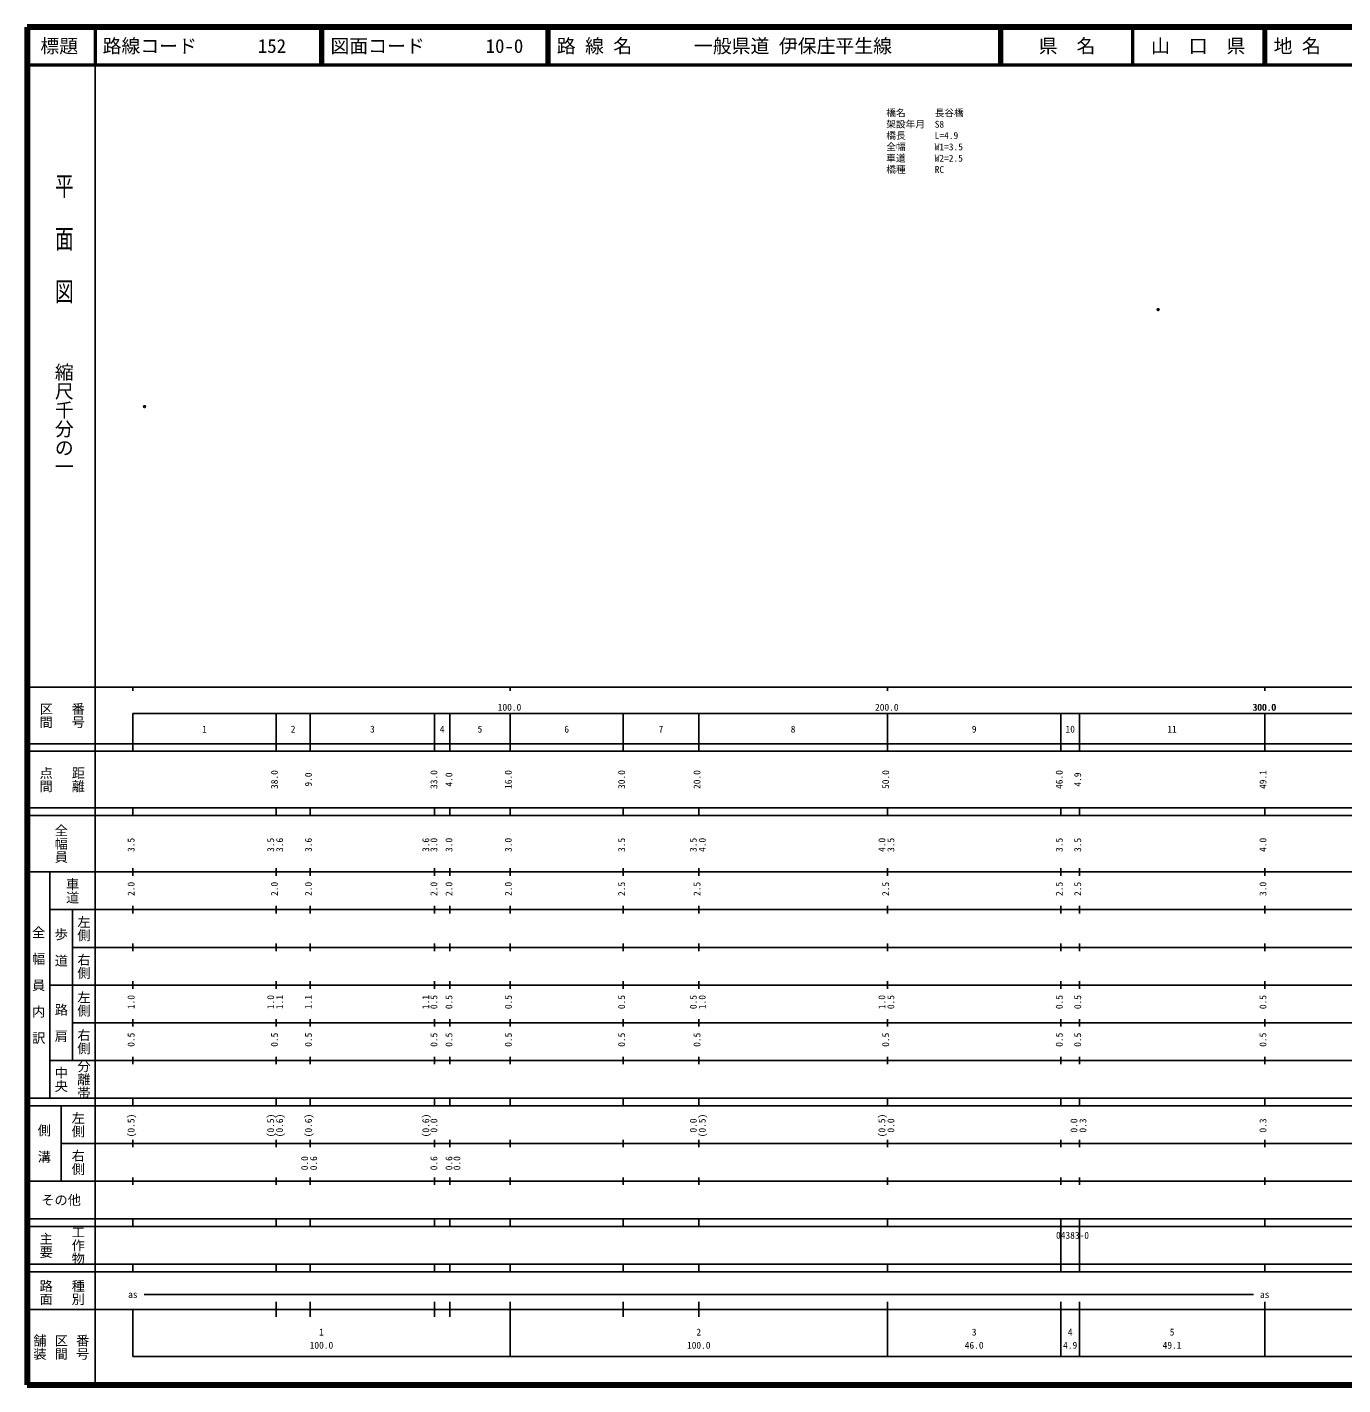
# Model space of a CAD drawing. Units: millimetres on the paper. Extents: x 40 to 680, y 20 to 380.
# Drawn here: x 40 to 388.7, y 20 to 380 of the extents above; entities that cross this region are included whole.
import ezdxf
from ezdxf.enums import TextEntityAlignment as Align

# ---------------------------------------------------------------- set-up
doc = ezdxf.new("R2010")
doc.units = ezdxf.units.MM
doc.header["$PDMODE"] = 32
doc.header["$PDSIZE"] = 0.5
for name, color, linetype in [('M-OTRS', 6, 'Continuous'), ('M-STR-HTXT', 7, 'Continuous'), ('M-TTL-TXT', 7, 'Continuous')]:
    doc.layers.add(name, color=color, linetype=linetype)
for name, color, linetype, lineweight in [('M-TTL', 2, 'Continuous', 140), ('M-TTL-BAND', 7, 'Continuous', 25), ('M-TTL-LINE', 7, 'Continuous', 50)]:
    doc.layers.add(name, color=color, linetype=linetype, lineweight=lineweight)
doc.styles.add('@ＭＳ ゴシック', font='')
doc.styles.add('ＭＳ ゴシック', font='')
doc.styles.get('@ＭＳ ゴシック').set_extended_font_data('@MS Gothic')
doc.styles.get('ＭＳ ゴシック').set_extended_font_data('MS Gothic')

msp = doc.modelspace()

# ---------------------------------------------------------------- linework, layer by layer
at = {"layer": 'M-OTRS'}
for p in [(339.761, 305.102), (71.128, 279.384)]:
    msp.add_point(p, dxfattribs=at)
at = {"layer": 'M-TTL'}
for p, q in [((40, 380), (40, 20)), ((680, 380), (40, 380)), ((40, 20), (680, 20))]:
    msp.add_line(p, q, dxfattribs=at)
at = {"layer": 'M-TTL-BAND'}
for p, q in [((58, 370), (58, 20)), ((40, 205), (579, 205)), ((68, 205), (68, 204)), ((168, 205), (168, 204)), ((268, 205), (268, 204)), ((368, 205), (368, 204)), ((68, 198), (579, 198)), ((68, 198), (68, 188)), ((106, 188), (106, 198)), ((115, 188), (115, 198)), ((148, 188), (148, 198)), ((152, 188), (152, 198)), ((168, 188), (168, 198)), ((198, 188), (198, 198)), ((218, 188), (218, 198)), ((268, 188), (268, 198)), ((314, 188), (314, 198)), ((318.9, 188), (318.9, 198)), ((368, 188), (368, 198)), ((40, 190), (579, 190)), ((40, 188), (579, 188)), ((40, 173), (579, 173)), ((68, 171), (68, 173)), ((106, 171), (106, 173)), ((115, 171), (115, 173)), ((148, 171), (148, 173)), ((152, 171), (152, 173)), ((168, 171), (168, 173)), ((198, 171), (198, 173)), ((218, 171), (218, 173)), ((268, 171), (268, 173)), ((314, 171), (314, 173)), ((318.9, 171), (318.9, 173)), ((368, 171), (368, 173)), ((40, 171), (579, 171)), ((40, 156), (579, 156)), ((46, 96), (46, 156)), ((68, 155), (68, 157)), ((106, 155), (106, 157)), ((115, 155), (115, 157)), ((148, 155), (148, 157)), ((152, 155), (152, 157)), ((168, 155), (168, 157)), ((198, 155), (198, 157)), ((218, 155), (218, 157)), ((268, 155), (268, 157)), ((314, 155), (314, 157)), ((318.9, 155), (318.9, 157)), ((368, 155), (368, 157)), ((46, 146), (579, 146)), ((52, 146), (52, 106)), ((68, 145), (68, 147)), ((106, 145), (106, 147)), ((115, 145), (115, 147)), ((148, 145), (148, 147)), ((152, 145), (152, 147)), ((168, 145), (168, 147)), ((198, 145), (198, 147)), ((218, 145), (218, 147)), ((268, 145), (268, 147)), ((314, 145), (314, 147)), ((318.9, 145), (318.9, 147)), ((368, 145), (368, 147)), ((68, 135), (68, 137)), ((106, 135), (106, 137)), ((115, 135), (115, 137)), ((148, 135), (148, 137)), ((152, 135), (152, 137)), ((168, 135), (168, 137)), ((198, 135), (198, 137)), ((218, 135), (218, 137)), ((268, 135), (268, 137)), ((314, 135), (314, 137)), ((318.9, 135), (318.9, 137)), ((368, 135), (368, 137)), ((52, 136), (579, 136)), ((46, 126), (579, 126)), ((68, 125), (68, 127)), ((106, 125), (106, 127)), ((115, 125), (115, 127)), ((148, 125), (148, 127)), ((152, 125), (152, 127)), ((168, 125), (168, 127)), ((198, 125), (198, 127)), ((218, 125), (218, 127)), ((268, 125), (268, 127)), ((314, 125), (314, 127)), ((318.9, 125), (318.9, 127)), ((368, 125), (368, 127)), ((52, 116), (579, 116)), ((68, 115), (68, 117)), ((106, 115), (106, 117)), ((115, 115), (115, 117)), ((148, 115), (148, 117)), ((152, 115), (152, 117)), ((168, 115), (168, 117)), ((198, 115), (198, 117)), ((218, 115), (218, 117)), ((268, 115), (268, 117)), ((314, 115), (314, 117)), ((318.9, 115), (318.9, 117)), ((368, 115), (368, 117)), ((46, 106), (579, 106)), ((68, 105), (68, 107)), ((106, 105), (106, 107)), ((115, 105), (115, 107)), ((148, 105), (148, 107)), ((152, 105), (152, 107)), ((168, 105), (168, 107)), ((198, 105), (198, 107)), ((218, 105), (218, 107)), ((268, 105), (268, 107)), ((314, 105), (314, 107)), ((318.9, 105), (318.9, 107)), ((368, 105), (368, 107)), ((40, 96), (579, 96)), ((40, 94), (579, 94)), ((49, 94), (49, 74)), ((68, 94), (68, 96)), ((106, 94), (106, 96)), ((115, 94), (115, 96)), ((148, 94), (148, 96)), ((152, 94), (152, 96)), ((168, 94), (168, 96)), ((198, 94), (198, 96)), ((218, 94), (218, 96)), ((268, 94), (268, 96)), ((314, 94), (314, 96)), ((318.9, 94), (318.9, 96)), ((368, 94), (368, 96)), ((49, 84), (579, 84)), ((68, 83), (68, 85)), ((106, 83), (106, 85)), ((115, 83), (115, 85)), ((148, 83), (148, 85)), ((152, 83), (152, 85)), ((168, 83), (168, 85)), ((198, 83), (198, 85)), ((218, 83), (218, 85)), ((268, 83), (268, 85)), ((314, 83), (314, 85)), ((318.9, 83), (318.9, 85)), ((368, 83), (368, 85)), ((40, 74), (579, 74)), ((68, 73), (68, 75)), ((106, 73), (106, 75)), ((115, 73), (115, 75)), ((148, 73), (148, 75)), ((152, 73), (152, 75)), ((168, 73), (168, 75)), ((198, 73), (198, 75)), ((218, 73), (218, 75)), ((268, 73), (268, 75)), ((314, 73), (314, 75)), ((318.9, 73), (318.9, 75)), ((368, 73), (368, 75)), ((40, 64), (579, 64)), ((40, 62), (579, 62)), ((68, 62), (68, 64)), ((106, 62), (106, 64)), ((115, 62), (115, 64)), ((148, 62), (148, 64)), ((152, 62), (152, 64)), ((168, 62), (168, 64)), ((198, 62), (198, 64)), ((218, 62), (218, 64)), ((268, 62), (268, 64)), ((314, 62), (314, 64)), ((314, 52), (314, 62)), ((318.9, 62), (318.9, 64)), ((318.9, 52), (318.9, 62)), ((368, 62), (368, 64)), ((40, 52), (579, 52)), ((68, 50), (68, 52)), ((106, 50), (106, 52)), ((115, 50), (115, 52)), ((148, 50), (148, 52)), ((152, 50), (152, 52)), ((168, 50), (168, 52)), ((198, 50), (198, 52)), ((218, 50), (218, 52)), ((268, 50), (268, 52)), ((314, 50), (314, 52)), ((318.9, 50), (318.9, 52)), ((368, 50), (368, 52)), ((40, 50), (579, 50)), ((71, 44), (365, 44)), ((40, 40), (579, 40)), ((68, 40), (68, 27.5)), ((106, 38), (106, 42)), ((115, 38), (115, 42)), ((148, 38), (148, 42)), ((152, 38), (152, 42)), ((168, 27.5), (168, 42)), ((198, 38), (198, 42)), ((218, 38), (218, 42)), ((268, 27.5), (268, 42)), ((314, 27.5), (314, 42)), ((318.9, 27.5), (318.9, 42)), ((368, 27.5), (368, 42)), ((68, 27.5), (579, 27.5))]:
    msp.add_line(p, q, dxfattribs=at)
at = {"layer": 'M-TTL-LINE'}
for p, q in [((58, 380), (58, 370)), ((117.75, 380), (117.75, 370)), ((118.25, 380), (118.25, 370)), ((177.75, 380), (177.75, 370)), ((178.25, 380), (178.25, 370)), ((297.75, 380), (297.75, 370)), ((298.25, 380), (298.25, 370)), ((333, 380), (333, 370)), ((367.75, 380), (367.75, 370)), ((368.25, 380), (368.25, 370)), ((40, 370), (680, 370))]:
    msp.add_line(p, q, dxfattribs=at)

# ---------------------------------------------------------------- texts
at = {"layer": 'M-STR-HTXT', "style": 'ＭＳ ゴシック'}
for s, p in [('橋名\u3000\u3000\u3000長谷橋', (267.706, 355.794)), ('架設年月\u3000S8', (267.706, 352.794)), ('橋長\u3000\u3000\u3000L=4.9', (267.706, 349.794)), ('全幅\u3000\u3000\u3000W1=3.5', (267.706, 346.794)), ('車道\u3000\u3000\u3000W2=2.5', (267.706, 343.794)), ('橋種\u3000\u3000\u3000RC', (267.706, 340.794))]:
    msp.add_text(s, height=1.833, dxfattribs=at).set_placement(p, align=Align.BOTTOM_LEFT)
at = {"layer": 'M-TTL-BAND', "style": '@ＭＳ ゴシック', "width": 1.4}
msp.add_text('平  面  図', height=3.666, rotation=270, dxfattribs=at).set_placement((49.777, 306.475), align=Align.MIDDLE_RIGHT)
at = {"layer": 'M-TTL-BAND', "style": '@ＭＳ ゴシック'}
msp.add_text('縮尺千分の一', height=3.666, rotation=270, dxfattribs=at).set_placement((49.777, 261.03), align=Align.MIDDLE_RIGHT)
for s, p in [('区間', (45, 197.5)), ('番号', (53.5, 197.5)), ('点間', (45, 180.5)), ('距離', (53.5, 180.5)), ('全幅員', (49, 163.5)), ('車道', (52, 151)), ('左側', (55, 141)), ('全\u3000幅\u3000員\u3000内\u3000訳', (43, 126)), ('歩\u3000道', (49, 136)), ('右側', (55, 131)), ('左側', (55, 121)), ('路\u3000肩', (49, 116)), ('右側', (55, 111)), ('分離帯', (55, 101)), ('中央', (49, 101)), ('左側', (53.5, 89)), ('側\u3000溝', (44.5, 84)), ('右側', (53.5, 79)), ('工作物', (53.5, 57)), ('主要', (45, 57)), ('路面', (45, 44.5)), ('種別', (53.5, 44.5)), ('舗装', (43.333, 30)), ('区間', (49, 30)), ('番号', (54.667, 30))]:
    msp.add_text(s, height=2.566, rotation=270, dxfattribs=at).set_placement(p, align=Align.MIDDLE_CENTER)
at = {"layer": 'M-TTL-BAND', "style": 'ＭＳ ゴシック'}
for s, p in [('100.0', (167.844, 198.195)), ('200.0', (267.844, 198.195)), ('300.0', (367.844, 198.195)), ('300.0', (368, 198.195)), ('1', (87, 192.405)), ('2', (110.5, 192.405)), ('3', (131.5, 192.405)), ('4', (150, 192.405)), ('5', (160, 192.405)), ('6', (183, 192.405)), ('7', (208, 192.405)), ('8', (243, 192.405)), ('9', (291, 192.405)), ('10', (316.45, 192.405)), ('11', (343.45, 192.405)), ('as', (68, 42.5)), ('as', (368, 42.5)), ('1', (118, 32.523)), ('2', (218, 32.523)), ('3', (291, 32.523)), ('4', (316.45, 32.523)), ('5', (343.45, 32.523)), ('100.0', (118, 29.033)), ('100.0', (218, 29.033)), ('46.0', (291, 29.033)), ('4.9', (316.45, 29.033)), ('49.1', (343.45, 29.033))]:
    msp.add_text(s, height=1.833, dxfattribs=at).set_placement(p, align=Align.BOTTOM_CENTER)
for s, p in [('38.0', (107, 180.5)), ('9.0', (116, 180.5)), ('33.0', (149.25, 180.5)), ('4.0', (153.25, 180.5)), ('16.0', (169, 180.5)), ('30.0', (199, 180.5)), ('20.0', (219, 180.5)), ('50.0', (269, 180.5)), ('46.0', (315, 180.5)), ('4.9', (319.9, 180.5)), ('49.1', (369, 180.5)), ('3.5', (69, 163.174)), ('3.5', (106, 163.174)), ('3.6', (108.37, 163.174)), ('3.6', (116, 163.174)), ('3.6', (147.11, 163.174)), ('3.0', (149.25, 163.174)), ('3.0', (153.25, 163.174)), ('3.0', (169, 163.174)), ('3.5', (199, 163.174)), ('3.5', (218, 163.174)), ('4.0', (220.37, 163.174)), ('4.0', (268, 163.174)), ('3.5', (270.37, 163.174)), ('3.5', (315, 163.174)), ('3.5', (319.9, 163.174)), ('4.0', (369, 163.174)), ('2.0', (69, 151.5)), ('2.0', (107, 151.5)), ('2.0', (116, 151.5)), ('2.0', (149.25, 151.5)), ('2.0', (153.25, 151.5)), ('2.0', (169, 151.5)), ('2.5', (199, 151.5)), ('2.5', (219, 151.5)), ('2.5', (269, 151.5)), ('2.5', (315, 151.5)), ('2.5', (319.9, 151.5)), ('3.0', (369, 151.5)), ('1.0', (69, 121.5)), ('1.0', (106, 121.5)), ('1.1', (108.37, 121.5)), ('1.1', (116, 121.5)), ('1.1', (147.11, 121.5)), ('0.5', (149.25, 121.5)), ('0.5', (153.25, 121.5)), ('0.5', (169, 121.5)), ('0.5', (199, 121.5)), ('0.5', (218, 121.5)), ('1.0', (220.37, 121.5)), ('1.0', (268, 121.5)), ('0.5', (270.37, 121.5)), ('0.5', (315, 121.5)), ('0.5', (319.9, 121.5)), ('0.5', (369, 121.5)), ('0.5', (69, 111.5)), ('0.5', (107, 111.5)), ('0.5', (116, 111.5)), ('0.5', (149.25, 111.5)), ('0.5', (153.25, 111.5)), ('0.5', (169, 111.5)), ('0.5', (199, 111.5)), ('0.5', (219, 111.5)), ('0.5', (269, 111.5)), ('0.5', (315, 111.5)), ('0.5', (319.9, 111.5)), ('0.5', (369, 111.5)), ('(0.5)', (69, 88.764)), ('(0.5)', (106, 88.764)), ('(0.6)', (108.37, 88.764)), ('(0.6)', (116, 88.764)), ('(0.6)', (147.11, 88.764)), ('0.0', (149.25, 88.764)), ('0.0', (218, 88.764)), ('(0.5)', (220.37, 88.764)), ('(0.5)', (268, 88.764)), ('0.0', (270.37, 88.764)), ('0.0', (318.9, 88.764)), ('0.3', (321.27, 88.764)), ('0.3', (369, 88.764)), ('0.0', (115, 78.764)), ('0.6', (117.37, 78.764)), ('0.6', (149.25, 78.764)), ('0.6', (153.25, 78.764)), ('0.0', (155.352, 78.764))]:
    msp.add_text(s, height=1.833, rotation=90, dxfattribs=at).set_placement(p, align=Align.BOTTOM_CENTER)
for s, height, p in [('その他', 2.566, (49, 69)), ('04383-0', 1.833, (317.075, 59.655))]:
    msp.add_text(s, height=height, dxfattribs=at).set_placement(p, align=Align.MIDDLE_CENTER)
at = {"layer": 'M-TTL-TXT', "style": 'ＭＳ ゴシック'}
for s, p in [('標題', (48.5, 375)), ('県\u3000名', (315.625, 375)), ('山\u3000口\u3000県', (350.375, 375))]:
    msp.add_text(s, height=3.666, dxfattribs=at).set_placement(p, align=Align.MIDDLE_CENTER)
for s, p in [('路線コード', (60, 375)), ('152', (101.142, 375)), ('図面コード', (120.38, 375)), ('10-0', (161.521, 375)), ('路 線 名', (180.38, 375)), ('一般県道 伊保庄平生線', (216.734, 375)), ('地 名', (370.38, 375))]:
    msp.add_text(s, height=3.666, dxfattribs=at).set_placement(p, align=Align.MIDDLE_LEFT)

doc.saveas('drawing.dxf')
